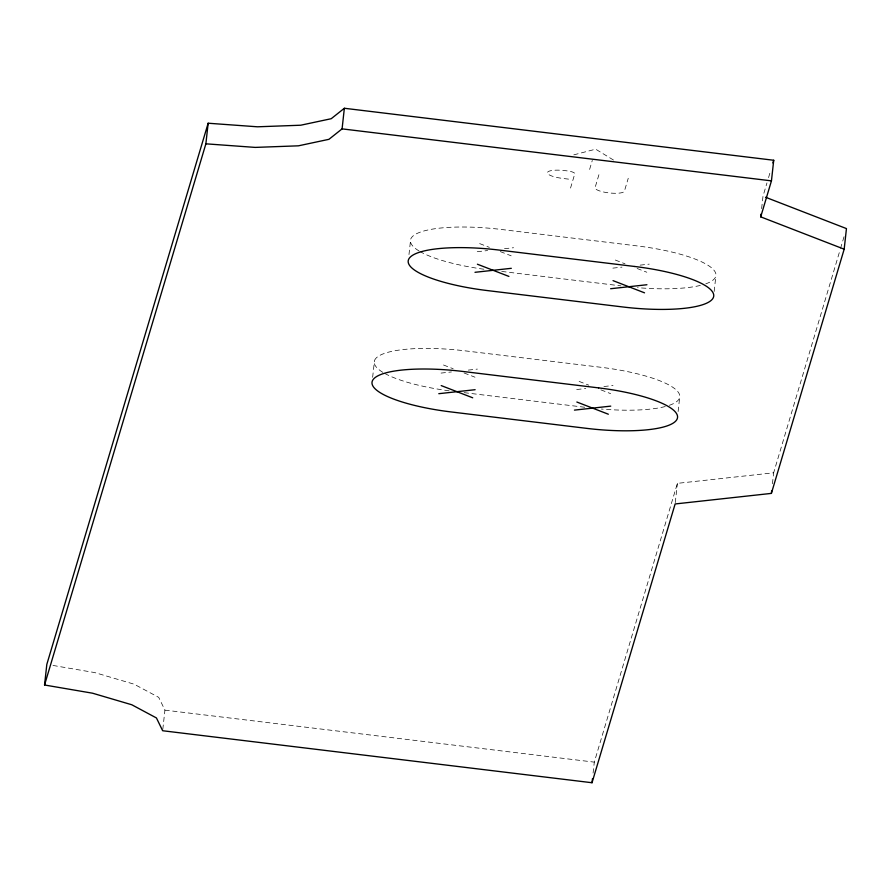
<?xml version="1.0" encoding="UTF-8"?>
<svg xmlns="http://www.w3.org/2000/svg" width="891" height="891" viewBox="0 0 891 891"><rect width="100%" height="100%" fill="white"/><g stroke="black" fill="none" stroke-linecap="round" stroke-linejoin="round"><path stroke-width="0.67" stroke-dasharray="4.46 3.34" d="M162.808 729.361L164.924 710.138L158.709 697.352L134.084 684.177L94.791 672.594L52.302 665.332M372.638 377.316L374.465 360.833M408.98 254.548L410.651 239.445M593.083 773.11L594.297 762.128L677.394 483.356L773.644 472.798L840.124 249.825M678.118 411.519L679.633 397.776M675.278 502.58L677.394 483.356M714.159 291.502L715.818 276.399M761.627 208.617L762.986 196.265L766.962 182.922M772.441 483.78L773.644 472.798M570.541 188.057L574.795 173.778A8.008 1.949 6.3 0 0 567.411 170.916L564.927 170.615A16.472 4.01 6.3 0 0 547.419 172.531A16.472 4.01 6.3 0 0 562.6 178.412L571.343 179.47M589.619 169.413L592.303 160.391M598.919 174.725L595.088 187.589A14.779 3.597 6.3 0 0 608.698 192.868A14.779 3.597 6.3 0 0 624.413 191.142L628.244 178.278M768.554 177.599L770.537 170.927M840.514 248.489L844.078 236.549M573.815 154.856L595.656 149.176L614.367 160.58M477.253 251.708L487.633 250.56M504.495 248.712L513.572 247.72M612.885 268.124L621.974 267.133M640.128 265.139L649.216 264.137M441.067 373.084L451.447 371.948M468.31 370.099L477.387 369.097M576.7 389.512L585.788 388.509M603.942 386.516L613.019 385.525M501.711 271.432L620.904 285.866M464.155 392.653L584.719 407.254M164.924 710.138L594.297 762.128M615.302 260.038L624.992 263.792M637.11 268.481L646.799 272.234M479.67 243.611L489.359 247.364M500.263 251.585L511.167 255.806M579.117 381.415L588.806 385.168M600.924 389.868L610.613 393.622M443.484 364.998L453.174 368.751M464.077 372.973L474.981 377.194M483.88 269.227A85.469 20.794 6.3 0 1 419.973 251.518M418.993 250.939A85.469 20.794 6.3 0 1 501.444 229.477L637.076 245.905A85.469 20.794 6.3 0 1 705.772 283.828M700.304 285.421A85.469 20.794 6.3 0 1 637.533 287.648M449.075 390.804A85.469 20.794 6.3 0 1 383.787 372.906M382.796 372.315A85.469 20.794 6.3 0 1 465.258 350.865L600.89 367.281A85.469 20.794 6.3 0 1 666.769 406.107M665.265 406.519A85.469 20.794 6.3 0 1 601.347 409.036"/><path stroke-width="1.34" d="M44.55 685.001L46.822 664.396L208.149 123.225L257.499 126.8L300.712 125.219L331.207 118.715L344.349 108.268L773.722 160.257L771.45 180.862L760.714 216.858L844.178 249.19L771.383 493.391L675.133 503.961L592.025 782.732L162.663 730.743L156.437 717.957L131.812 704.77L92.519 693.198L44.55 685.001L205.877 143.819L208.149 123.225M205.877 143.819L255.227 147.405L298.44 145.823L328.946 139.319L342.088 128.872L344.349 108.268M592.025 782.732L592.482 778.611M760.714 216.858L761.014 214.118M771.383 493.391L771.684 490.651M844.178 249.19L846.45 228.586L765.558 197.256M772.92 162.93L773.722 160.257M474.992 272.301L511.311 268.314M610.625 288.729L646.944 284.741M438.795 393.688L475.126 389.701M574.439 410.116L610.758 406.129M342.088 128.872L771.45 180.862M613.03 280.632L644.527 292.827M477.398 264.215L508.895 276.41M576.845 402.019L608.341 414.215M441.212 385.591L472.709 397.798M634.815 266.498L499.183 250.081A85.469 20.794 6.3 0 0 408.379 260.049A85.469 20.794 6.3 0 0 487.121 290.544L622.753 306.961A85.469 20.794 6.3 0 0 713.546 296.993A85.469 20.794 6.3 0 0 634.815 266.498M598.629 387.886L462.997 371.469A85.469 20.794 6.3 0 0 372.193 381.426A85.469 20.794 6.3 0 0 450.935 411.92L586.568 428.348A85.469 20.794 6.3 0 0 677.36 418.38A85.469 20.794 6.3 0 0 598.629 387.886"/></g></svg>
